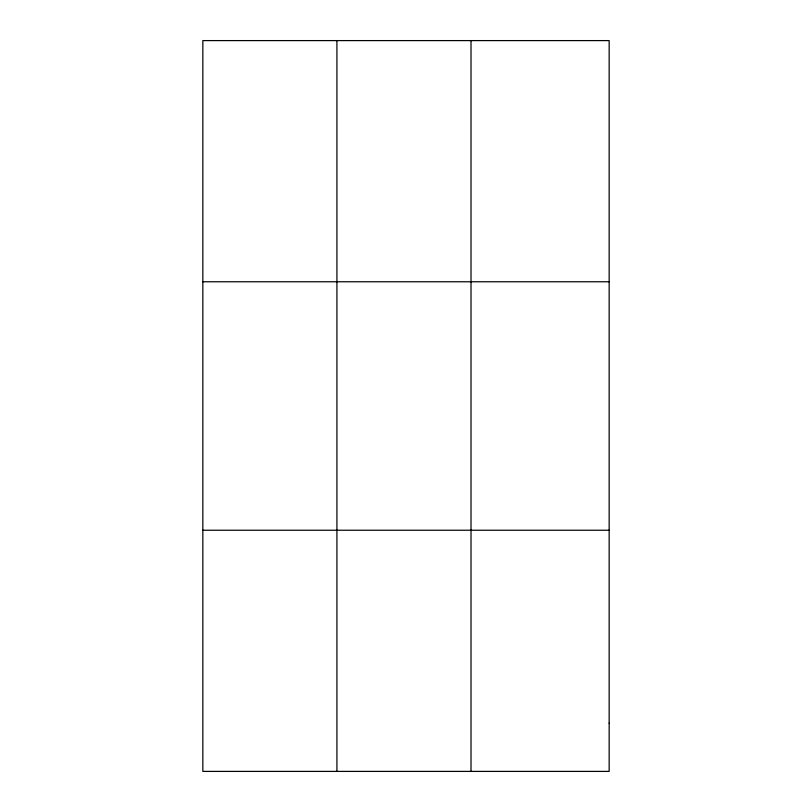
<?xml version="1.0" encoding="UTF-8"?>
<svg xmlns="http://www.w3.org/2000/svg" width="812" height="812" viewBox="0 0 812 812"><rect width="100%" height="100%" fill="white"/><g stroke="black" fill="none" stroke-linecap="round" stroke-linejoin="round"><path stroke-width="1.22" d="M336.919 40.6L336.919 771.4M471.011 40.6L471.011 771.4M202.838 281.764L609.162 281.764M202.838 530.236L609.162 530.236M609.162 723.167L609.162 771.4L202.838 771.4L202.838 40.6L609.162 40.6L609.162 723.167"/></g></svg>
